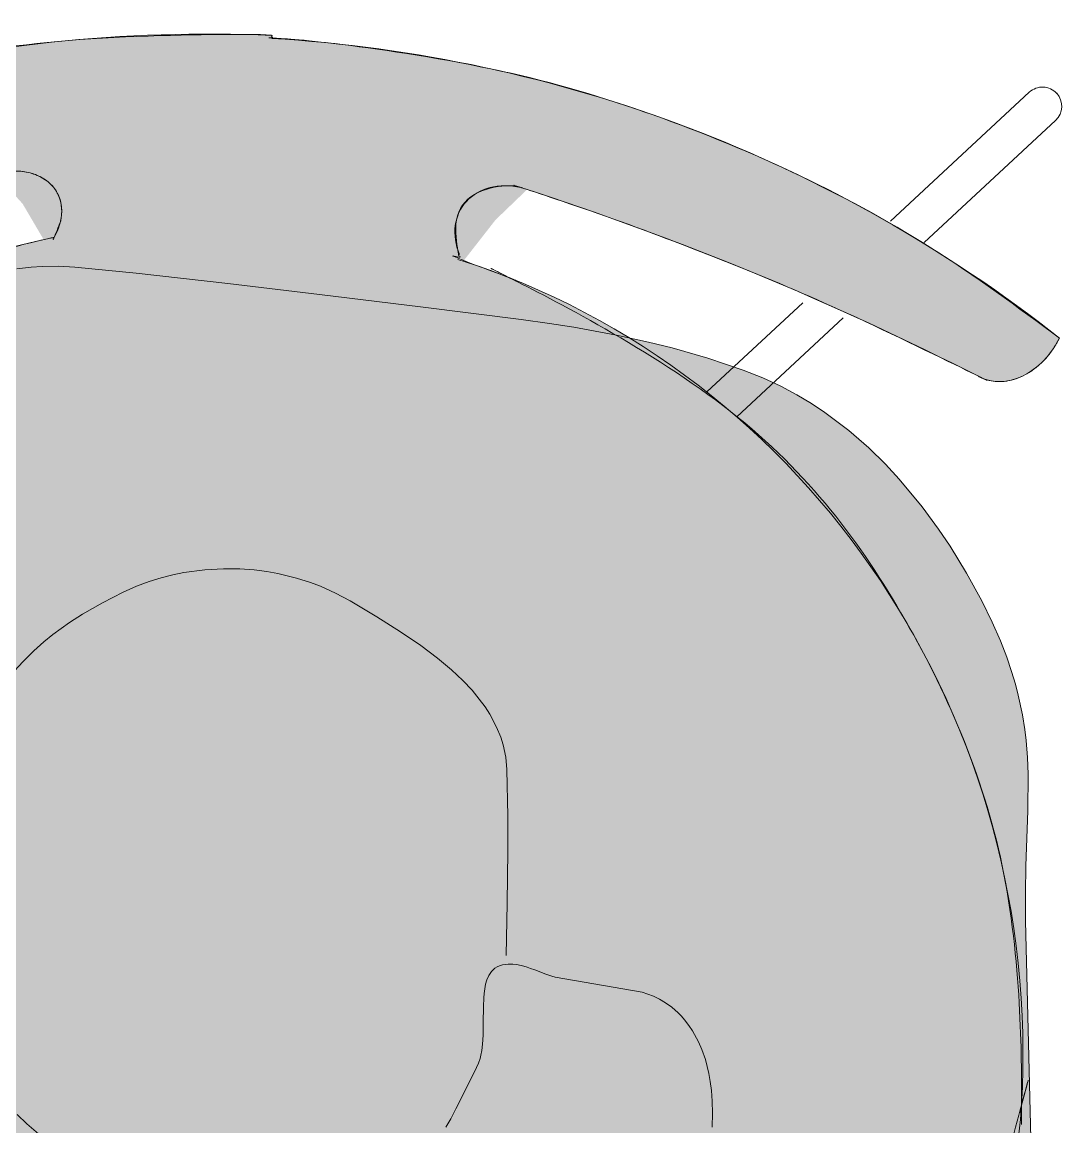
# Model space of a CAD drawing. Header units: millimetres. Extents: x 77934 to 82234, y 1754 to 48754.
# Drawn here: x 79728.4 to 80052.1, y 4473.5 to 4816.8 of the extents above; entities that cross this region are included whole.
import ezdxf

# ---------------------------------------------------------------- set-up
doc = ezdxf.new("R2010")
doc.units = ezdxf.units.MM
doc.header["$MEASUREMENT"] = 0
for name, color, linetype, lineweight in [('FURN-FREE', 1, 'Continuous', 0), ('PRES-FILL', 7, 'Continuous', 0), ('PRES-PEOP', 42, 'Continuous', 0)]:
    doc.layers.add(name, color=color, linetype=linetype, lineweight=lineweight)

# ---------------------------------------------------------------- blocks, each defined once
blk = doc.blocks.new('ANT')
at = {"color": 0, "linetype": 'ByBlock', "lineweight": -2}
for p, q in [((249.7079999999987, 243.2330000000002), (208.2010000000009, 201.5609999999951)), ((258.2299999999959, 234.7639999999892), (218.9060000000027, 195.2989999999882)), ((181.9289999999892, 175.1599999999908), (153.1640000000043, 146.2839999999951)), ((194.6730000000098, 170.9689999999891), (162.7639999999956, 138.9270000000015)), ((237.9220000000059, 154.1480000000001), (237.9239999999991, 154.1490000000022))]:
    blk.add_line(p, q, dxfattribs=at)
at = {"color": 0, "linetype": 'ByBlock', "lineweight": -2, "extrusion": (0, 0, -1)}
for centre, radius, start, end in [((-10.84310449811164, -197.5296352611722), 449.2945550665204, 55.50108333333331, 90.38600277777779), ((-4.928342642931966, -185.8805704262895), 436.8134136936627, 91.17048888888888, 126.0554083333333), ((-253.9718071523967, 238.9973606325348), 6.000000000000004, 135.0319611111111, 224.8725805555556)]:
    blk.add_arc(centre, radius, start, end, dxfattribs=at)
at = {"color": 0, "linetype": 'ByBlock', "lineweight": -2}
for centre, radius, start, end in [((253.9664626423328, 238.9966108046392), 6.000000000000006, 45.01981666666666, 135.1112805555555), ((-169.4349192846275, -727.9805375626966), 971.6445047199427, 65.21296111111113, 74.33109166666668)]:
    blk.add_arc(centre, radius, start, end, dxfattribs=at)
for centre, major_axis, ratio, start_param, end_param in [((-69.79697139904601, 189.0052291860693), (-18.85645010637373, -11.42001704835106), 0.710141361513294, 2.274888714839134, 4.205581096373834), ((93.713626152894, 189.1944012008817), (18.41705503726558, -12.11588146826803), 0.7751110379519796, 2.077604210805752, 4.019110361497601)]:
    blk.add_ellipse(centre, major_axis=major_axis, ratio=ratio, start_param=start_param, end_param=end_param, dxfattribs=at)
at = {"color": 0, "linetype": 'ByBlock', "lineweight": -2, "extrusion": (0, 0, -1)}
for centre, major_axis, ratio, start_param, end_param in [((5.602032608047011, -66.64383137635195), (4.85313166130083, 259.9547020407177), 0.9615384615384598, 4.71238898038469, 6.033510042954888), ((9.50135314144427, -66.71662820160145), (4.85313166130083, 259.9547020407177), 0.9615384615384598, 0.2429364510200118, 1.570796326794897), ((246.9130862459133, 173.3136979749497), (9.336634261293678, 19.0190367966044), 0.7660621444968635, 1.570796326794897, 3.125323324560488), ((6.022656809931505, -66.65119433997006), (-253.4356479310827, 4.731426504006881), 0.7101157289572861, 3.141592653589793, 4.71322896856858)]:
    blk.add_ellipse(centre, major_axis=major_axis, ratio=ratio, start_param=start_param, end_param=end_param, dxfattribs=at)
at = {"color": 0, "linetype": 'ByBlock', "lineweight": -2, "extrusion": (0, 0, -0.9999999999999998)}
blk.add_ellipse((5.602729983103927, -66.64335468206355), major_axis=(-249.9564442699204, 4.666472751250923), ratio=0.7200000000000009, start_param=4.7115489922008, end_param=6.283185307179586, dxfattribs=at)
at = {"color": 0, "linetype": 'ByBlock', "lineweight": -2}
blk.add_point((258.2100000000064, 243.2360000000053), dxfattribs=at)
blk = doc.blocks.new('*U12')
h = blk.add_hatch(color=7)
edge = h.paths.add_edge_path()
edge.add_arc((-189.523069857958, 3.894953851107857), 436.8134136936625, 323.9445916666667, 358.8295111111111)
edge.add_line((247.1991972945689, -5.028036447503837), (248.1122242495794, -5.046691238021594))
edge.add_arc((-201.1721346928398, -2.019808004086372), 449.2945550665203, 359.6139972222223, 394.4989166666667)
edge.add_ellipse((178.4381762329613, 231.508381563428), major_axis=(-9.330090363337066, 20.94804797271573), ratio=0.9239178866150756, start_angle=1.272221872585407e-14, end_angle=89.06783611111112)
edge.add_line((158.9346738031709, 223.2300806680141), (158.9509580197864, 223.2407149623905))
edge.add_arc((-738.9849474954881, -123.8838094883686), 962.6963830246393, 18.352088268259195, 21.135530555555476, ccw=False)
edge.add_line((174.7483423471513, 179.2264030120568), (174.8475005683376, 179.2592964940268))
edge.add_line((174.8475005683376, 179.2592964940268), (174.7632560480815, 179.1814415873669))
edge.add_arc((-738.9849474954881, -123.8838094883686), 962.6963830246393, 12.01740000000001, 18.349268978559394, ccw=False)
edge.add_line((202.6133815910016, 76.5579839336715), (202.6133855943626, 76.55796512744564))
edge.add_ellipse((185.3627297544026, 78.62026789308584), major_axis=(-11.42001704835106, 18.85645010637373), ratio=0.7101413615132938, start_angle=130.3415222222222, end_angle=240.9620472222222, ccw=False)
edge.add_line((182.548972090568, 60.23238496079284), (182.7609163116595, 60.28017894513323))
edge.add_ellipse((-70.28633080801956, 3.22126388597826), major_axis=(259.9547020407176, -4.853131661300873), ratio=0.9615384615384597, start_angle=14.30533888888888, end_angle=36.56680948074337)
edge.add_line((141.2796922553734, 148.2373896328063), (141.2795005683292, 148.2372964940296))
edge.add_line((141.2795005683292, 148.2372964940296), (141.2796552746968, 148.2374394665385))
edge.add_ellipse((-70.28633080801956, 3.22126388597826), major_axis=(259.9547020407176, -4.853131661300873), ratio=0.9615384615384597, start_angle=36.56682350138795, end_angle=90)
edge.add_line((-65.61985805676068, 253.1777081558976), (-65.61938136247227, 253.1770107808261))
edge.add_ellipse((-70.28585411373206, 3.220566510921344), major_axis=(-4.666472751250969, -249.9564442699204), ratio=0.7200000000000008, start_angle=180, end_angle=270.0477989558357)
edge.add_line((-250.2583243620596, 6.371899793577404), (-250.2582958129464, 6.373381804273564))
edge.add_line((-250.2582958129406, 6.373381804252858), (-250.2583502784364, 6.370465271509602))
edge.add_line((-250.2583502784393, 6.370465271513389), (-250.2583243620558, 6.37189979357032))
edge.add_ellipse((-70.29369377163857, 2.800639684093767), major_axis=(-4.731426504006924, -253.4356479310827), ratio=0.710115728957286, start_angle=269.9522072734702, end_angle=360)
edge.add_line((-75.02512027564444, -250.6350082469871), (-75.02560038452975, -250.6345009173383))
edge.add_ellipse((-70.35912763326996, -0.6780566474189982), major_axis=(259.9547020407176, -4.853131661300873), ratio=0.9615384615384597, start_angle=270, end_angle=346.0807666666667)
edge.add_line((180.8396707460943, -65.5166733845399), (182.3148174292173, -65.89743086454109))
edge.add_ellipse((185.5519017692131, -84.89032965886872), major_axis=(-12.11588146826803, -18.41705503726557), ratio=0.7751110379519798, start_angle=119.0379527777778, end_angle=230.2780611111111, ccw=False)
edge.add_line((203.9136546580557, -84.16156648722244), (203.913648516741, -84.16158838126285))
edge.add_arc((-731.6230369943642, 178.2582157786528), 971.6445047199423, 335.21311689757607, 344.3310916666667, ccw=False)
edge.add_line((150.507241983214, -229.0981570245494), (150.5065005683336, -229.1007035059738))
edge.add_line((150.5065005683336, -229.1007035059738), (150.5061343833841, -229.1005555235897))
edge.add_line((150.5061343833841, -229.1005555235897), (150.5055005683334, -229.0987035059807))
edge.add_line((150.5055005683334, -229.0987035059807), (150.5383184758211, -228.9914209545095))
edge.add_ellipse((169.6711985432821, -238.089789751888), major_axis=(19.0190367966044, -9.336634261293678), ratio=0.7660621444968635, start_angle=180.9321638888889, end_angle=270)
edge.add_line((162.5187564786829, -252.659553866557), (163.6179454810781, -253.1991566765646))
at = {"color": 0}
blk.add_rational_spline([(163.6179454810836, -253.1991566765646), (244.3956380618656, -142.2440036543121), (247.1991972945671, -5.028036447503837), (247.6557107720746, -5.037363842769992), (248.1122242495794, -5.046691238021594), (249.0632559276291, 136.1162228151952), (169.1080861778337, 252.4564290876733), (150.0661567962443, 243.9753090432933), (158.93467380316, 223.2300806680141), (158.9428159114777, 223.2353978152096), (158.9509580197864, 223.2407149623905), (167.3843117158976, 201.425456879937), (174.7483423471567, 179.2264030120568), (174.7979214577445, 179.2428497530345), (174.8475005683376, 179.2592964940268), (174.8053783082105, 179.2203690406895), (174.7632560480815, 179.1814415873669), (191.5264878288363, 128.6399398121866), (202.6133815910052, 76.5579839336715), (202.6133835926821, 76.55797453057312), (202.6133855943626, 76.55796512744564), (207.6479790385383, 47.05271919770166), (182.5489720905607, 60.23238496079284), (182.6549442011146, 60.25628195295576), (182.7609163116595, 60.28017894513323), (171.0129643532546, 108.169977247002), (141.2796922553671, 148.2373896328063), (141.2795964118504, 148.2373430634179), (141.2795005683292, 148.2372964940296), (141.279577921513, 148.2373679802695), (141.2796552746968, 148.2374394665385), (65.21804999950018, 250.7350764623698), (-65.61985805676886, 253.1777081558976), (-65.61961970961602, 253.1773594683618), (-65.61938136247227, 253.1770107808261), (-245.7382225845531, 256.5396752922825), (-250.2583243620556, 6.37189979357936), (-250.2583100890397, 6.372640798916109), (-250.2582958129451, 6.373381804252858), (-250.2583230456876, 6.37192353788123), (-250.2583502784364, 6.370465271509602), (-250.2583373217258, 6.371182532544481), (-250.2583243620556, 6.37189979357936), (-255.1439419148483, -247.2723441011622), (-75.02512027564535, -250.6350082469871), (-75.02536033008619, -250.6347545821627), (-75.02560038452975, -250.6345009173383), (128.3684962364832, -254.4316945140599), (180.8396707460925, -65.51667338452535), (181.5772440876553, -65.70705212453322), (182.3148174292173, -65.89743086454109), (209.2685806552236, -53.96520079177571), (203.9136546580557, -84.16156648722244), (203.9136515873979, -84.16157743423537), (203.913648516741, -84.16158838126285), (182.9888989878018, -158.7591245014191), (150.5072419832268, -229.0981570245494), (150.5068712757729, -229.0994302652543), (150.5065005683336, -229.1007035059738), (150.5063174758589, -229.1006295147963), (150.5061343833841, -229.1005555235897), (150.5058174758578, -229.0996295147779), (150.5055005683334, -229.0987035059807), (150.5219095220764, -229.0450622302305), (150.5383184758211, -228.9914209545095), (143.8066565910885, -243.4735979856196), (162.518756478692, -252.6595538665715), (163.0683509798801, -252.9293552715681), (163.6179454810836, -253.1991566765646)], [1, 0.954018458761833, 1, 1, 1, 0.954018458761833, 1, 0.7128353987122346, 1, 1, 1, 0.9997050096312174, 1, 1, 1, 1, 1, 0.9984737766805626, 1, 1, 1, 0.5691322564512941, 1, 1, 1, 0.9811892478442809, 1, 1, 1, 1, 1, 0.8932412642455915, 1, 1, 1, 0.7068117680607829, 1, 0.9999999999957255, 1, 1, 1, 0.999999999995883, 1, 0.7068118065158087, 1, 1, 1, 0.7875766260787885, 1, 1, 1, 0.5646781698281227, 1, 1, 1, 0.9968360298930732, 1, 1, 1, 1, 1, 1, 1, 1, 1, 0.7128353987122346, 1, 1, 1], degree=2, knots=[0, 0, 0, 0.03448275862068965, 0.03448275862068965, 0.06896551724137931, 0.06896551724137931, 0.1034482758620689, 0.1034482758620689, 0.1379310344827586, 0.1379310344827586, 0.1724137931034482, 0.1724137931034482, 0.2068965517241378, 0.2068965517241378, 0.2241379310344826, 0.2241379310344826, 0.2413793103448275, 0.2413793103448275, 0.2758620689655172, 0.2758620689655172, 0.3103448275862069, 0.3103448275862069, 0.3448275862068964, 0.3448275862068964, 0.3793103448275861, 0.3793103448275861, 0.4137931034482755, 0.4137931034482755, 0.4310344827586206, 0.4310344827586206, 0.4482758620689654, 0.4482758620689654, 0.4827586206896549, 0.4827586206896549, 0.5172413793103448, 0.5172413793103448, 0.5517241379310345, 0.5517241379310345, 0.5862068965517239, 0.5862068965517239, 0.6206896551724138, 0.6206896551724138, 0.6551724137931033, 0.6551724137931033, 0.6896551724137929, 0.6896551724137929, 0.7241379310344825, 0.7241379310344825, 0.7586206896551724, 0.7586206896551724, 0.7931034482758622, 0.7931034482758622, 0.8275862068965517, 0.8275862068965517, 0.8620689655172412, 0.8620689655172412, 0.8965517241379309, 0.8965517241379309, 0.9051724137931034, 0.9051724137931034, 0.9137931034482757, 0.9137931034482757, 0.9224137931034483, 0.9224137931034483, 0.9310344827586206, 0.9310344827586206, 0.9655172413793103, 0.9655172413793103, 1, 1, 1], dxfattribs=at)
at = {"color": 0, "linetype": 'Continuous', "lineweight": 0, "rotation": 270}
blk.add_blockref('ANT', (-3.642499431667602, 8.823296494025271), dxfattribs=at)
blk = doc.blocks.new('SERIES 7')
at = {"color": 0, "linetype": 'Continuous', "lineweight": 0, "rotation": 89.99999999999997}
blk.add_blockref('*U12', (-5.046691238036146, -248.112224249594), dxfattribs=at)
blk = doc.blocks.new('*U46')
at = {"layer": 'PRES-FILL', "linetype": 'ByBlock', "lineweight": -2}
h = blk.add_hatch(color=0, dxfattribs=at)
edge = h.paths.add_edge_path(flags=16)
edge.add_spline(control_points=[(-239.9524863308998, -161.0124088863231), (-239.2212068480148, -157.9110122816201), (-235.7149674933871, -154.085007166912), (-231.4126016438286, -150.0678667386237)], knot_values=[0, 0, 0, 0, 1, 1, 1, 1], degree=3, periodic=0)
edge.add_spline(control_points=[(-231.4126016438286, -150.0678667386237), (-224.747478510214, -137.8873331370123), (-218.2168042378744, -120.9757911663764), (-212.9241151692513, -126.0238091647479), (-207.8294236050142, -130.8829827112495), (-221.6645183844721, -140.966032833996), (-231.4126016438286, -150.0678667386237)], knot_values=[0, 0, 0, 0, 0.5095306753181346, 0.5095306753181346, 0.5095306753181346, 1, 1, 1, 1], degree=3, periodic=0)
edge.add_spline(control_points=[(-231.4126016438286, -150.0678667386237), (-234.2634168511113, -155.2777405440429), (-237.1388288752505, -159.6220975622564), (-239.9524863308998, -161.0124088863231)], knot_values=[0, 0, 0, 0, 1, 1, 1, 1], degree=3, periodic=0)
edge.add_spline(control_points=[(-239.9524863308998, -161.0124088863231), (-240.4032948050772, -162.9243124796049), (-239.7995365345687, -164.5608434287278), (-237.6776202227775, -165.7970222715376), (-220.977602491068, -175.5260622344504), (-203.960532280882, -185.4105026725156), (-186.754640152687, -194.685188583011), (-165.7502890488358, -206.0074006364011), (-144.8794356574554, -217.2609508401802), (-123.706836066809, -228.347149891968), (-103.5585007293839, -238.8970332521858), (-83.22230879989365, -250.0971559124737), (-60.75444813868762, -254.0934469609347), (-41.52798461100519, -257.5132004144398), (-21.98663363652213, -256.6827756325074), (-2.596294969359406, -256.3408671001816), (28.41673173792424, -255.794016494503), (59.45060442158683, -254.550764911939), (90.46306334774818, -254.0345243147021), (105.6249305891915, -253.7821363496332), (120.7877924816694, -254.9773984175699), (135.965280802131, -254.8931982903596), (154.5731156177726, -254.7899676354718), (172.1756785241078, -249.7708860747807), (189.863224886305, -240.462515105799), (222.5493998694619, -223.2608616897487), (249.7377119496769, -199.4903996830835), (261.5771928007607, -166.3757141015521), (269.6959013162368, -143.667921150336), (274.2707815196873, -120.8124063957366), (277.2513511636771, -97.42887154799246), (279.9169243905862, -76.51658568152925), (282.544114359006, -55.6095876408508), (285.0801855604523, -34.6817727486341), (288.1441489075742, -9.397759536208468), (291.1702784961044, 15.92754356788646), (293.5174693979652, 41.24678919529833), (295.291479945723, 60.38311456500378), (288.6375423779427, 79.20723903452745), (283.8079663851559, 98.16471077263122), (277.738679998828, 121.9884015710995), (270.8581083010422, 144.137345592113), (257.601952323027, 165.8287476761179), (244.4625023318895, 187.3291806367197), (226.3771582845666, 202.3113405306067), (204.7464937032964, 214.6055595702783), (183.8774473086542, 226.4668977441615), (163.0073696804047, 235.5725983305601), (140.1769944213611, 240.0180476983078), (107.0139216010857, 246.4754431387701), (73.74603251859298, 250.5958459202666), (40.34001843103124, 253.8846339691809), (15.28444376750213, 256.3513297652098), (-9.983324563715541, 257.5248594804289), (-35.20328793875251, 256.8048737118079), (-42.95128906430728, 256.5836818542448), (-51.55446082194703, 255.1478518421209), (-57.30015453588749, 249.6527203701116), (-77.55153934473856, 230.2844721557049), (-94.51446210323229, 209.6583913911454), (-113.4410824717334, 190.075542282153), (-133.4092552517077, 169.4150277835579), (-154.2033612236264, 149.3929533135233), (-173.9658345113148, 128.4651054239803), (-176.3620192949347, 125.9276198604639), (-176.7147552291817, 122.0470801973424), (-178.7305124079348, 119.1400444218889), (-180.8020494603334, 116.1525653816352), (-183.3955042560019, 113.6501951823739), (-186.2330924041507, 111.4249211487768), (-196.9490558517491, 103.0213213448442), (-213.0673644037006, 106.2023339232837), (-224.2204950171663, 96.98185802936496), (-238.6672208439259, 85.03851298583322), (-247.1651264564462, 68.61944543175923), (-253.7261879291736, 53.38625858772139), (-260.656671001967, 37.29536475795612), (-260.1999008536804, 13.98035777156474), (-254.9727570413415, -2.205602814268786), (-248.0791697845834, -23.55174052114307), (-206.7754332566383, 57.99489246275334), (-197.4728358368648, 43.3084751542192), (-192.176906299138, 34.94755962508498), (-209.4407440059704, 11.60212918152683), (-201.0816007402982, 1.716403765734867), (-199.7384243900788, 0.1279308611265151), (-196.9210028814568, -2.971730811244925), (-195.2018622719143, -1.513076489689411), (-172.4497696709968, 17.79159121042176), (-145.7242768354172, 43.5042753558082), (-141.3350861032268, 69.0592220172839), (-140.1769798368969, 75.8020011922199), (-141.389030323664, 83.03279752854723), (-144.255079560452, 90.31928122138197)], knot_values=[0, 0, 0, 0, 0.004098381531734696, 0.004098381531734696, 0.004098381531734696, 0.03635368013720219, 0.03635368013720219, 0.03635368013720219, 0.07572982011414187, 0.07572982011414187, 0.07572982011414187, 0.1132010653974124, 0.1132010653974124, 0.1132010653974124, 0.14526640270913, 0.14526640270913, 0.14526640270913, 0.1965519000639748, 0.1965519000639748, 0.1965519000639748, 0.2216251747810174, 0.2216251747810174, 0.2216251747810174, 0.25236539637566, 0.25236539637566, 0.25236539637566, 0.3091726121130702, 0.3091726121130702, 0.3091726121130702, 0.3481271264153437, 0.3481271264153437, 0.3481271264153437, 0.3829647993414165, 0.3829647993414165, 0.3829647993414165, 0.4250540564899624, 0.4250540564899624, 0.4250540564899624, 0.4568651827461615, 0.4568651827461615, 0.4568651827461615, 0.4968419500255261, 0.4968419500255261, 0.4968419500255261, 0.5364667654958765, 0.5364667654958765, 0.5364667654958765, 0.5746963866582342, 0.5746963866582342, 0.5746963866582342, 0.630228181300859, 0.630228181300859, 0.630228181300859, 0.6718787961638446, 0.6718787961638446, 0.6718787961638446, 0.6846745725113127, 0.6846745725113127, 0.6846745725113127, 0.7297748169105458, 0.7297748169105458, 0.7297748169105458, 0.7773569765908894, 0.7773569765908894, 0.7773569765908894, 0.78312627708974, 0.78312627708974, 0.78312627708974, 0.7890552252170661, 0.7890552252170661, 0.7890552252170661, 0.8114455046014806, 0.8114455046014806, 0.8114455046014806, 0.8404477855449914, 0.8404477855449914, 0.8404477855449914, 0.8710830444871903, 0.8710830444871903, 0.8710830444871903, 0.9114849997865957, 0.9114849997865957, 0.9114849997865957, 0.9344856628054873, 0.9344856628054873, 0.9344856628054873, 0.9381814897131244, 0.9381814897131244, 0.9381814897131244, 0.9870941822375215, 0.9870941822375215, 0.9870941822375215, 1, 1, 1, 1], degree=3, periodic=0)
edge.add_line((-144.255079560452, 90.31928122138197), (-95.31612511958883, 113.2414254034957))
edge.add_spline(control_points=[(-95.31612511958883, 113.2414254034957), (-73.79272867241707, 123.3226051567181), (-52.03402328233915, 132.8844799221697), (-30.0334711214191, 141.9146900501219), (-6.674303095338473, 151.5025492159621), (20.98957123037508, 144.8923246508639), (45.61527358014973, 138.9913765835518), (58.97043579228102, 135.7911381690355), (71.61061726711068, 132.0110950033704), (82.34120677545525, 120.637196407959), (90.66936752237689, 111.8097544721968), (94.78006318725784, 102.2058977594279), (95.48042894361606, 91.60739822073083)], knot_values=[0, 0, 0, 0, 0.3242048070790112, 0.3242048070790112, 0.3242048070790112, 0.6684304659642469, 0.6684304659642469, 0.6684304659642469, 0.8551130404015013, 0.8551130404015013, 0.8551130404015013, 1, 1, 1, 1], degree=3, periodic=0)
edge.add_line((95.48042894361606, 91.60739822073083), (96.04298071459925, 83.0944110700948))
edge.add_spline(control_points=[(96.04298071459925, 83.0944110700948), (82.26625688535205, 83.50662463964545), (68.43307370899129, 82.7950343824341), (54.3888899844651, 76.20992686519457), (36.39102424858083, 67.770997036685), (25.88419175099625, 56.3633295394684), (14.54979706520226, 39.72071040702576), (2.985574218556394, 22.74062794685597), (-3.426805924797918, 5.507174289465183), (-4.858945993070847, -11.86881220420764), (-6.140735119391138, -27.42060845739616), (-2.597705011818107, -43.15895750903292), (9.226037338631613, -59.14840762733365), (19.56657311867821, -73.13209199310222), (32.29822144419359, -77.0210520363471), (44.8119480754267, -83.54295276748599), (54.3577180379616, -88.51801462819276), (74.17222895972009, -81.21134401648305), (76.7266228377166, -91.58238122421608), (78.03122683460879, -96.87917460840254), (74.46627252651979, -102.5621957618132), (72.8897972476534, -107.9475888007291), (68.91827490326614, -121.5146957984689), (72.48459253994861, -137.8431872470246), (59.6269040072093, -148.162834997609), (41.66772113882507, -162.5769686592685), (20.45791926366201, -153.7455782445759), (1.22366967909511, -157.5147138919274), (-16.03507997663564, -160.896731384797), (-33.6338141730148, -168.8618674341415), (-50.56368662166005, -169.1227630973735), (-78.1081714659731, -169.5472339055559), (-102.4511716447341, -142.6508810736559), (-128.7039567292286, -132.3806935725152), (-153.1093946709525, -122.8331951680302), (-181.3577003890759, -117.7178796278313), (-205.3418513705556, -108.5033554362453), (-229.9704173450182, -99.0412520183163), (-230.6249537844033, -40.50484273326583), (-248.3572336145307, -38.18923861795338), (-250.3143522600976, -37.93366448803863), (-254.5140487485123, -40.71043529809685), (-256.145673254995, -42.89104730190593), (-261.311568188712, -49.79509443913412), (-254.6454996634247, -73.93077895756869), (-257.6565244524791, -71.65543706832977), (-261.7004528053012, -68.59956067318853), (-266.3073291088895, -46.45354048759327), (-273.404001993511, -36.3206696355337), (-276.2275149867437, -32.28916177614883), (-281.8691634543156, -20.97848918188538), (-284.7092405751155, -25.87623831439123), (-289.8915543205867, -34.81320430935011), (-291.2073110859483, -43.97704213649558), (-291.4669513858153, -53.13588879049348), (-292.1272987534894, -76.42973139468813), (-293.7031375529896, -99.68674977481714), (-279.4779087040315, -123.5510290288221), (-269.2669864230202, -140.6808976124885), (-255.6097869407431, -151.9757691284467), (-244.0835488535049, -160.6457718901074), (-242.7287510102933, -161.6648468869389), (-241.3482166776394, -161.7020805101056), (-239.9524863308998, -161.0124088863231)], knot_values=[0, 0, 0, 0, 0.0445675321191511, 0.0445675321191511, 0.0445675321191511, 0.1016815997639398, 0.1016815997639398, 0.1016815997639398, 0.1599537725823565, 0.1599537725823565, 0.1599537725823565, 0.2121083342373425, 0.2121083342373425, 0.2121083342373425, 0.2577204674264914, 0.2577204674264914, 0.2577204674264914, 0.2925144935189276, 0.2925144935189276, 0.2925144935189276, 0.3102848248294786, 0.3102848248294786, 0.3102848248294786, 0.3550525854241348, 0.3550525854241348, 0.3550525854241348, 0.4175826737119677, 0.4175826737119677, 0.4175826737119677, 0.4736904586800346, 0.4736904586800346, 0.4736904586800346, 0.5649764407445235, 0.5649764407445235, 0.5649764407445235, 0.6498388415546573, 0.6498388415546573, 0.6498388415546573, 0.7369813565731338, 0.7369813565731338, 0.7369813565731338, 0.746599309966639, 0.746599309966639, 0.746599309966639, 0.7770507628045908, 0.7770507628045908, 0.7770507628045908, 0.817948298408715, 0.817948298408715, 0.817948298408715, 0.8342199689575515, 0.8342199689575515, 0.8342199689575515, 0.8639110295738617, 0.8639110295738617, 0.8639110295738617, 0.9394247835290591, 0.9394247835290591, 0.9394247835290591, 0.9936288375354178, 0.9936288375354178, 0.9936288375354178, 1, 1, 1, 1], degree=3, periodic=0)
at = {"layer": 'PRES-PEOP', "color": 0, "linetype": 'ByBlock', "lineweight": -2, "flags": 128}
for points in [[(292.9954549037893, 59.3298400020285), (293.494523958022, 54.82064667898521), (293.7226115512167, 51.43421677751758), (293.7988841321776, 46.34620207473927), (293.5174693979652, 41.24678919529833), (291.6374361951193, 22.26534618235019), (288.4760280165046, -6.212655250128591), (285.0801855604523, -34.6817727486341), (281.2144594161036, -66.06461339937232), (277.2513511636771, -97.42887154799246), (276.0578998951014, -106.1717525192653), (274.8767634710021, -113.7817108874588), (272.4491619436394, -127.0227490225661), (270.2808677068397, -136.9015661555313), (268.4331266036024, -144.2880854648683), (265.2665386550825, -155.3414959536894), (261.5771928007607, -166.3757141015521), (259.1610469051266, -172.4905979537434), (256.5843334140682, -178.0265614281525), (253.905625718703, -183.0466002167232), (251.1720562658957, -187.6059997041302), (248.4213086224927, -191.753366377292), (242.7967584704065, -199.2047441898321), (237.4045672531347, -205.3850099755946), (232.3502387776844, -210.5393677798274), (227.6865575384509, -214.8599294498854), (219.0246863404718, -222.0067019043199), (212.1461694443087, -227.0307388100191), (206.7924357438806, -230.6152997260942), (198.4787999198916, -235.7056114160514), (189.863224886305, -240.462515105799), (183.2480772718609, -243.7356105581421), (177.4485069997609, -246.2710958026873), (172.3595087641361, -248.2329148973804), (167.8918045354903, -249.7494348249311), (163.9686457463504, -250.9208567071182), (160.523509290073, -251.8251944676449), (154.4623818654145, -253.1328154694056), (149.8858999132162, -253.8803857469175), (146.434179943727, -254.3079674937908), (141.2223028741701, -254.7325112678955), (135.965280802131, -254.8931982903596), (124.5895583042284, -254.7566698916489), (107.5256109034553, -254.2158860741474), (98.99403303506278, -254.0266563145706), (90.46306334774818, -254.0345243147021), (43.93335605013544, -255.1771867579082), (-2.596294969359406, -256.3408671001816)], [(26.34955987156354, -156.7469520354352), (30.66793513531138, -156.7901595481089), (34.42975252025371, -156.7002299078449), (37.70176462397285, -156.4795531188574), (40.5452667745285, -156.1481470364961), (43.01536766248955, -155.7324377343612), (47.29002728496835, -154.6723075867048), (50.44922817364113, -153.5555621332605), (52.78855934537023, -152.51252286401), (56.24361360617695, -150.5809336064704), (57.94472378738919, -149.4359374736232), (59.6269040072093, -148.162834997609), (60.7790374949991, -147.1847418189864), (61.80815455591983, -146.2044157862256), (63.57331721263927, -144.2187960539595), (64.9755189458001, -142.2620149143913), (66.08964624258897, -140.351932294303), (66.97578027051804, -138.5014803957456), (67.68201781225162, -136.7196850282635), (68.24676849063326, -135.0124924019474), (72.8897972476534, -107.9475888007291), (73.207038756982, -106.9322404528939), (73.88680222553103, -105.0077692852938), (75.1769586633618, -101.6015052752336), (75.6372565478332, -100.3205666622671), (76.00737290222969, -99.20167198302806), (76.29638265076483, -98.22568680677796), (76.51599231849468, -97.37508667391376), (76.80885685940484, -95.89681339428353), (76.93754396984696, -94.79901974189852), (76.97472511395517, -93.98311641727923), (76.96578942175438, -93.37592525420769), (76.88804427772175, -92.47357505255786), (76.7266228377166, -91.58238122421608), (76.45514003626977, -90.6824791157851), (76.0982894386616, -89.90166168249561), (75.66898225190198, -89.22597286010568), (75.17868994707442, -88.64294377923943), (74.63758989516009, -88.14144334118464), (74.05469690832251, -87.7115432749415), (73.43798201870868, -87.34439630369889), (72.1083228768839, -86.75979537524108), (70.71602245827216, -86.34726506045263), (69.29850563982836, -86.06317821361881), (67.88400847941921, -85.87351253863017), (66.49347343250793, -85.75190735618526), (63.75267718762098, -85.63464807906712), (58.70651260844716, -85.60127707192441), (54.88830145173324, -85.5381243059237), (52.10382454859973, -85.36753298496478), (50.10138164922319, -85.12733529073012), (48.66533170159437, -84.86592907307204), (47.63266064094114, -84.61652456691081), (46.16599237706669, -84.14522468223004), (44.8119480754267, -83.54295276748599), (35.44060202681885, -78.86940356668492), (31.95789008685915, -77.10444110400567), (28.93916785552301, -75.48704685823759), (26.3261928123693, -73.98584330592712)], [(24.19719127924418, 52.62294788305007), (27.37777807435305, 56.24827832507435), (30.24814718171001, 59.24536821525544)], [(166.7292018645048, 61.23329757965985), (170.9173618364784, 57.49950900151453), (174.3098388290882, 54.05709255184047), (177.0855359740017, 50.91900274904037), (179.3772068868684, 48.08226988874958), (183.1063918886712, 42.92788898052822), (185.6915533540796, 38.9155807645875), (189.2751393100907, 32.68602365115657), (192.5634877273715, 26.23369062694837), (194.3670165687872, 22.16735947164125), (195.8296464490313, 18.23696528769506), (196.9984097023107, 14.46195766796882), (197.9146191645241, 10.85478710400639), (198.6145032587556, 7.422465141513385), (199.5077438058061, 0.8845727370498935), (199.8358794277938, -4.90913173633453), (199.7715558571699, -10.00399628544983), (199.4433394070102, -14.46095980079554), (198.9460348421226, -18.34629154377035), (198.3487402034389, -21.7256600663095), (196.9360515966418, -27.57068525794602), (195.5668171277766, -31.876635103632), (194.3640856037737, -35.05095102329506), (192.2750618538821, -39.70675324802869), (189.8411441282124, -44.21440817615076), (184.8723350992177, -52.54766703260248), (180.2577213582999, -59.89558052599023), (175.9811517087683, -66.17590689027566), (172.0332680031097, -71.42827244880027), (168.4057855583742, -75.75184291796177), (165.0888683242683, -79.26873615471413), (162.0702454600305, -82.10346991340339), (159.3352465813823, -84.37222540201037), (156.8672679745632, -86.17797721209354), (154.6483909771805, -87.60900994630356), (150.6266777147875, -89.74918223381974), (147.4899575960617, -91.02445815013198), (145.0670912005917, -91.78096197305422), (141.315898640747, -92.5727694027446), (137.4195904290591, -92.92599806428188), (122.9862350846734, -93.20017438160721), (112.1603788753937, -93.21260625917057), (95.92188641725261, -93.01984877325594), (79.68579947328999, -92.6974894455052)]]:
    blk.add_lwpolyline(points, dxfattribs=at)

msp = doc.modelspace()

# ---------------------------------------------------------------- block references
at = {"layer": 'FURN-FREE', "linetype": 'Continuous', "lineweight": 0, "xscale": 1.000000317032586, "yscale": 1.000000317032586, "zscale": 1.000000317032586, "rotation": 357.786965797323}
msp.add_blockref('SERIES 7', (79806.03728118517, 4812.598924738586), dxfattribs=at)
at = {"layer": 'PRES-FILL', "rotation": 89.99990469565063}
msp.add_blockref('*U46', (79786.11409745557, 4447.078040000499), dxfattribs=at)

doc.saveas('drawing.dxf')
